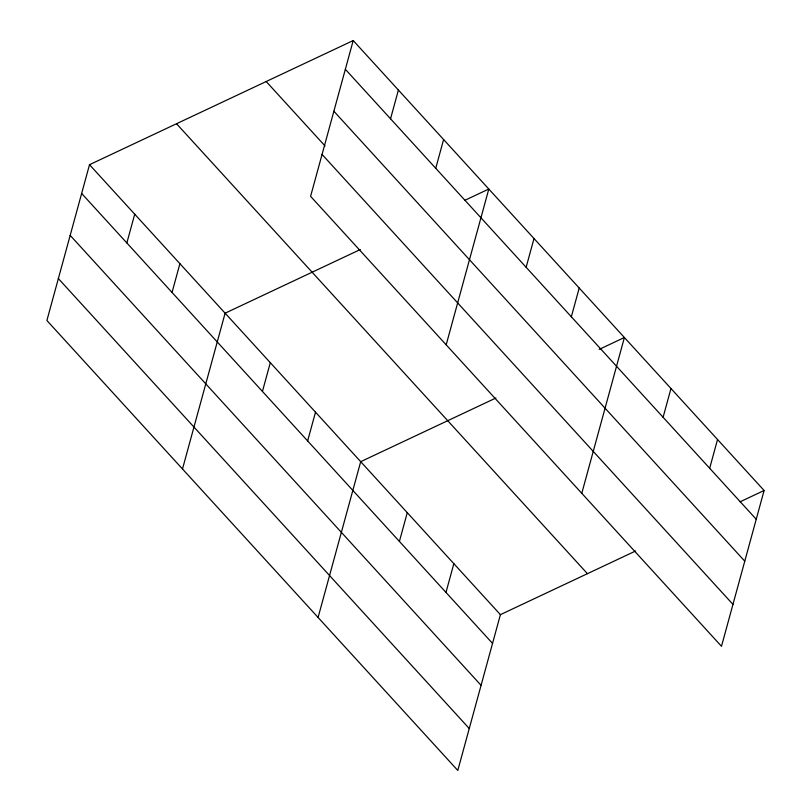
<?xml version="1.0" encoding="UTF-8"?>
<svg xmlns="http://www.w3.org/2000/svg" width="811" height="811" viewBox="0 0 811 811"><rect width="100%" height="100%" fill="white"/><g stroke="black" fill="none" stroke-linecap="round" stroke-linejoin="round"><path stroke-width="1.22" d="M353.211 40.55L310.593 196.343L721.486 646.306L764.104 490.503L353.211 40.55L89.514 164.694L46.896 320.497L457.789 770.45L500.407 614.657L635.621 550.993M126.851 242.945L134.717 214.195M172.044 292.436L179.91 263.687M182.495 468.981L225.113 313.188L360.317 249.524M262.44 391.429L270.306 362.679M390.547 118.801L398.404 90.041M307.643 440.92L315.509 412.17M435.74 168.293L443.607 139.543M318.084 617.465L360.702 461.672L495.916 398.008M446.182 344.827L488.81 189.034L464.764 200.358M399.407 541.413L407.274 512.664M526.136 267.285L534.003 238.535M445.979 592.415L453.846 563.655M571.339 316.777L579.206 288.027M581.781 493.321L624.399 337.518L599.207 349.379M663.104 417.27L670.971 388.52M709.676 468.261L717.532 439.511M740.058 501.827L764.104 490.503M345.344 69.3L756.237 519.263M333.879 111.229L744.772 561.182M266.19 81.516L325.039 145.96M322.058 154.425L732.951 604.377M176.534 123.728L587.428 573.681M89.514 164.694L500.407 614.657M81.647 193.454L492.541 643.407M70.182 235.372L481.075 685.336M58.362 278.568L469.255 728.521"/></g></svg>
